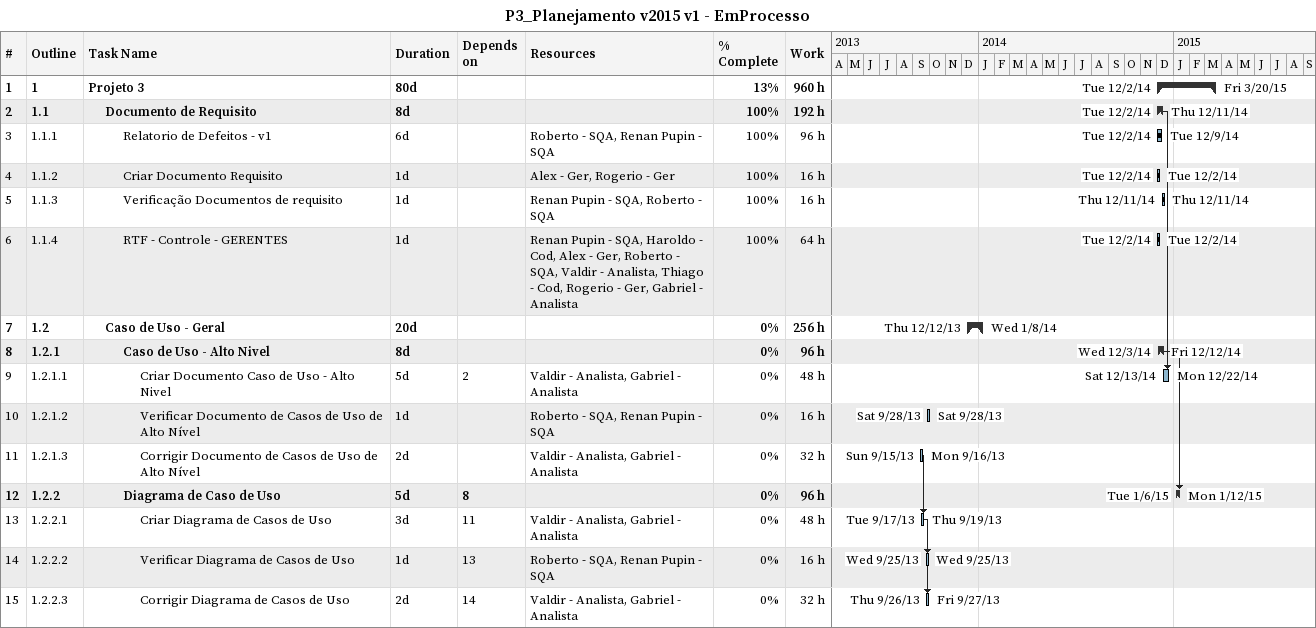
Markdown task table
P3_Planejamento v2015 v1 - EmProcesso

| ID | WBS | Task | Duration | Start | Finish | Predecessors | Resources | % complete | Work (h) |
|---|---|---|---|---|---|---|---|---|---|
| 1 | 1 | **Projeto 3** | 80d | 2014-12-02 | 2015-03-20 |  |  | 13 | 960 |
| 2 | 1.1 | **Documento de Requisito** | 8d | 2014-12-02 | 2014-12-11 |  |  | 100 | 192 |
| 3 | 1.1.1 | Relatorio de Defeitos - v1 | 6d | 2014-12-02 | 2014-12-09 |  | Roberto - SQA, Renan Pupin - SQA | 100 | 96 |
| 4 | 1.1.2 | Criar Documento Requisito | 1d | 2014-12-02 | 2014-12-02 |  | Alex - Ger, Rogerio - Ger | 100 | 16 |
| 5 | 1.1.3 | Verificação Documentos de requisito | 1d | 2014-12-11 | 2014-12-11 |  | Renan Pupin - SQA, Roberto - SQA | 100 | 16 |
| 6 | 1.1.4 | RTF - Controle - GERENTES | 1d | 2014-12-02 | 2014-12-02 |  | Renan Pupin - SQA, Haroldo - Cod, Alex - Ger, Roberto - SQA, Valdir - Analista, Thiago - Cod, Rogerio - Ger, Gabriel - Analista | 100 | 64 |
| 7 | 1.2 | **Caso de Uso - Geral** | 20d | 2013-12-12 | 2014-01-08 |  |  | 0 | 256 |
| 8 | 1.2.1 | **Caso de Uso - Alto Nivel** | 8d | 2014-12-03 | 2014-12-12 |  |  | 0 | 96 |
| 9 | 1.2.1.1 | Criar Documento Caso de Uso - Alto Nivel | 5d | 2014-12-13 | 2014-12-22 | 2 | Valdir - Analista, Gabriel - Analista | 0 | 48 |
| 10 | 1.2.1.2 | Verificar Documento de Casos de Uso de Alto Nível | 1d | 2013-09-28 | 2013-09-28 |  | Roberto - SQA, Renan Pupin - SQA | 0 | 16 |
| 11 | 1.2.1.3 | Corrigir Documento de Casos de Uso de Alto Nível | 2d | 2013-09-15 | 2013-09-16 |  | Valdir - Analista, Gabriel - Analista | 0 | 32 |
| 12 | 1.2.2 | **Diagrama de Caso de Uso** | 5d | 2015-01-06 | 2015-01-12 | 8 |  | 0 | 96 |
| 13 | 1.2.2.1 | Criar Diagrama de Casos de Uso | 3d | 2013-09-17 | 2013-09-19 | 11 | Valdir - Analista, Gabriel - Analista | 0 | 48 |
| 14 | 1.2.2.2 | Verificar Diagrama de Casos de Uso | 1d | 2013-09-25 | 2013-09-25 | 13 | Roberto - SQA, Renan Pupin - SQA | 0 | 16 |
| 15 | 1.2.2.3 | Corrigir Diagrama de Casos de Uso | 2d | 2013-09-26 | 2013-09-27 | 14 | Valdir - Analista, Gabriel - Analista | 0 | 32 |
